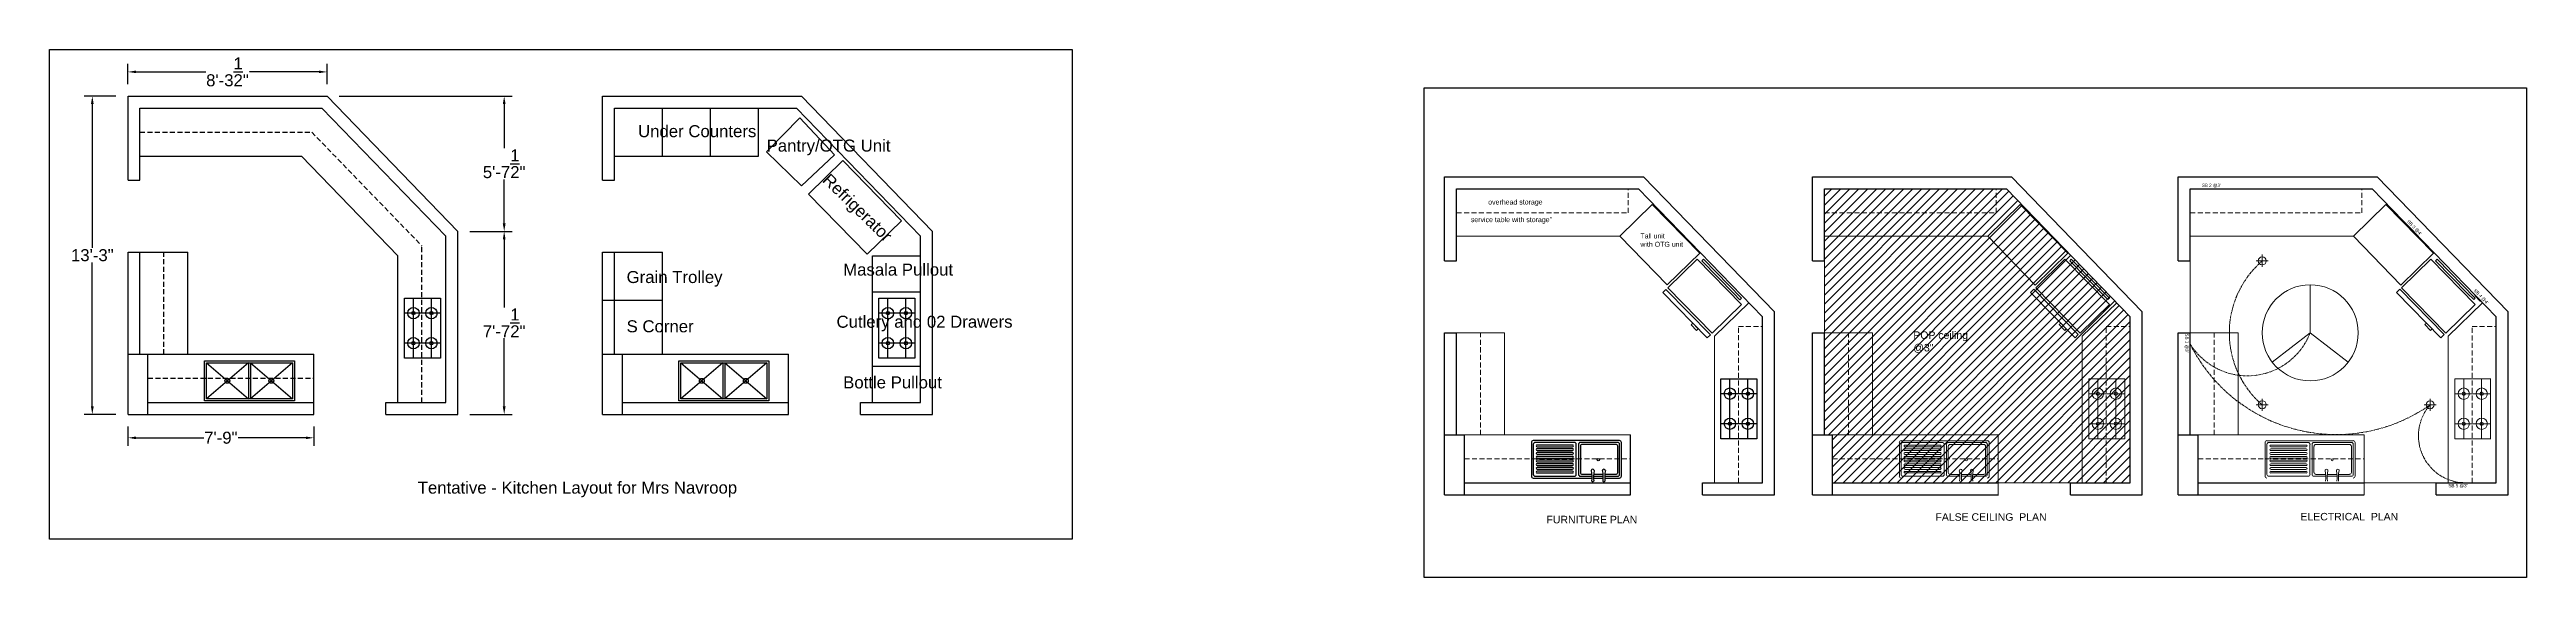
# Model space of a CAD drawing. Header units: millimetres. Extents: x 7163 to 8401, y 1694 to 1958.
import ezdxf

# ---------------------------------------------------------------- set-up
doc = ezdxf.new("R2010")
doc.units = ezdxf.units.MM
doc.linetypes.add('CENTER', pattern=[2, 1.25, -0.25, 0.25, -0.25])
doc.linetypes.add('DASHED2', pattern=[0.375, 0.25, -0.125])
for name, color, linetype, lineweight in [('05 Elec Fitting', 10, 'Continuous', 5), ('furniture', 17, 'Continuous', 13), ('lights', 10, 'Continuous', 5), ('TEXT', 250, 'Continuous', 20)]:
    doc.layers.add(name, color=color, linetype=linetype, lineweight=lineweight)
doc.layers.add('FIXTURES', color=7, linetype='Continuous', lineweight=13, true_color=0x9c9c9c)
doc.layers.add('FURN', color=7, linetype='Continuous')
doc.styles.get("Standard").update_dxf_attribs({"font": 'arial.ttf'})
doc.dimstyles.new('ISO-25', dxfattribs={"dimtxt": 6, "dimasz": 4, "dimexe": 4, "dimexo": 6, "dimtad": 0, "dimtih": 1, "dimtoh": 1, "dimlunit": 4, "dimtxsty": 'Standard', "dimcen": 0, "dimadec": 0, "dimazin": 0, "dimtfac": 1, "dimtmove": 0, "dimatfit": 3, "dimfxl": 1, "dimarcsym": 0})

# ---------------------------------------------------------------- blocks, each defined once
blk = doc.blocks.new('*D6')
at = {"color": 0, "lineweight": -2, "transparency": 16777216}
for p, q in [((7195.8, 1934.9), (7180, 1934.9)), ((7195.8, 1775.9), (7180, 1775.9))]:
    blk.add_line(p, q, dxfattribs=at)
at = {"color": 0, "linetype": 'DASHED2', "lineweight": -2, "transparency": 16777216}
for p, q in [((7184, 1930.9), (7184, 1859.1)), ((7184, 1779.9), (7184, 1851.7))]:
    blk.add_line(p, q, dxfattribs=at)
at = {"color": 0, "transparency": 16777216}
for points in [[(7183.3, 1930.9), (7184.7, 1930.9), (7184, 1934.9)], [(7183.3, 1779.9), (7184.7, 1779.9), (7184, 1775.9)]]:
    blk.add_solid(points, dxfattribs=at)
at = {"layer": 'Defpoints', "color": 0, "transparency": 16777216}
for p in [(7201.8, 1934.9), (7184, 1775.9), (7201.8, 1775.9)]:
    blk.add_point(p, dxfattribs=at)
at = {"color": 0, "transparency": 16777216, "insert": (7184, 1855.4), "char_height": 6, "attachment_point": 5}
blk.add_mtext('13\'-3"', dxfattribs=at)
blk = doc.blocks.new('*D7')
at = {"color": 0, "lineweight": -2, "transparency": 16777216}
for p, q in [((7201.8, 1940.9), (7201.8, 1951)), ((7301.4, 1940.9), (7301.4, 1951))]:
    blk.add_line(p, q, dxfattribs=at)
at = {"color": 0, "linetype": 'DASHED2', "lineweight": -2, "transparency": 16777216}
for p, q in [((7205.8, 1947), (7240.8, 1947)), ((7297.4, 1947), (7262.4, 1947))]:
    blk.add_line(p, q, dxfattribs=at)
at = {"color": 0, "transparency": 16777216}
for points in [[(7205.8, 1947.7), (7205.8, 1946.4), (7201.8, 1947)], [(7297.4, 1947.7), (7297.4, 1946.4), (7301.4, 1947)]]:
    blk.add_solid(points, dxfattribs=at)
at = {"layer": 'Defpoints', "color": 0, "transparency": 16777216}
for p in [(7301.4, 1947), (7201.8, 1934.9), (7301.4, 1934.9)]:
    blk.add_point(p, dxfattribs=at)
at = {"color": 0, "transparency": 16777216, "insert": (7251.6, 1947), "char_height": 6, "attachment_point": 5}
blk.add_mtext('8\'-3{\\H1x;\\S1/2;}"', dxfattribs=at)
blk = doc.blocks.new('*D8')
at = {"color": 0, "lineweight": -2, "transparency": 16777216}
for p, q in [((7307.4, 1934.9), (7394, 1934.9)), ((7372.8, 1867.3), (7394, 1867.3))]:
    blk.add_line(p, q, dxfattribs=at)
at = {"color": 0, "linetype": 'DASHED2', "lineweight": -2, "transparency": 16777216}
for p, q in [((7390, 1930.9), (7390, 1908.8)), ((7390, 1871.3), (7390, 1893.4))]:
    blk.add_line(p, q, dxfattribs=at)
at = {"color": 0, "transparency": 16777216}
for points in [[(7389.3, 1930.9), (7390.7, 1930.9), (7390, 1934.9)], [(7389.3, 1871.3), (7390.7, 1871.3), (7390, 1867.3)]]:
    blk.add_solid(points, dxfattribs=at)
at = {"layer": 'Defpoints', "color": 0, "transparency": 16777216}
for p in [(7301.4, 1934.9), (7366.8, 1867.3), (7390, 1867.3)]:
    blk.add_point(p, dxfattribs=at)
at = {"color": 0, "transparency": 16777216, "insert": (7390, 1901.1), "char_height": 6, "attachment_point": 5}
blk.add_mtext('5\'-7{\\H1x;\\S1/2;}"', dxfattribs=at)
blk = doc.blocks.new('*D9')
at = {"color": 0, "lineweight": -2, "transparency": 16777216}
for p, q in [((7372.8, 1867.3), (7394, 1867.3)), ((7372.8, 1775.9), (7394, 1775.9))]:
    blk.add_line(p, q, dxfattribs=at)
at = {"color": 0, "linetype": 'DASHED2', "lineweight": -2, "transparency": 16777216}
for p, q in [((7390, 1863.3), (7390, 1829.3)), ((7390, 1779.9), (7390, 1814))]:
    blk.add_line(p, q, dxfattribs=at)
at = {"color": 0, "transparency": 16777216}
for points in [[(7389.3, 1863.3), (7390.7, 1863.3), (7390, 1867.3)], [(7389.3, 1779.9), (7390.7, 1779.9), (7390, 1775.9)]]:
    blk.add_solid(points, dxfattribs=at)
at = {"layer": 'Defpoints', "color": 0, "transparency": 16777216}
for p in [(7366.8, 1867.3), (7366.8, 1775.9), (7390, 1775.9)]:
    blk.add_point(p, dxfattribs=at)
at = {"color": 0, "transparency": 16777216, "insert": (7390, 1821.6), "char_height": 6, "attachment_point": 5}
blk.add_mtext('7\'-7{\\H1x;\\S1/2;}"', dxfattribs=at)
blk = doc.blocks.new('*D10')
at = {"color": 0, "lineweight": -2, "transparency": 16777216}
for p, q in [((7201.8, 1769.9), (7201.8, 1760.2)), ((7294.8, 1769.9), (7294.8, 1760.2))]:
    blk.add_line(p, q, dxfattribs=at)
at = {"color": 0, "linetype": 'DASHED2', "lineweight": -2, "transparency": 16777216}
for p, q in [((7205.8, 1764.2), (7239.8, 1764.2)), ((7290.8, 1764.2), (7256.9, 1764.2))]:
    blk.add_line(p, q, dxfattribs=at)
at = {"color": 0, "transparency": 16777216}
for points in [[(7205.8, 1764.8), (7205.8, 1763.5), (7201.8, 1764.2)], [(7290.8, 1764.8), (7290.8, 1763.5), (7294.8, 1764.2)]]:
    blk.add_solid(points, dxfattribs=at)
at = {"layer": 'Defpoints', "color": 0, "transparency": 16777216}
for p in [(7201.8, 1775.9), (7294.8, 1775.9), (7201.8, 1764.2)]:
    blk.add_point(p, dxfattribs=at)
at = {"color": 0, "transparency": 16777216, "insert": (7248.3, 1764.2), "char_height": 6, "attachment_point": 5}
blk.add_mtext('7\'-9"', dxfattribs=at)
blk = doc.blocks.new('ertgr')
at = {"layer": 'FIXTURES', "lineweight": 9}
for points in [[(8019.8, 1891.7), (8017.2, 1891.7), (8017.4, 1855.3), (8020, 1855.3)], [(8044.8, 1855.3), (8021.3, 1855.2), (8021.1, 1891.6), (8044.7, 1891.7)], [(8017.3, 1867.2), (8016, 1867.1), (8016, 1862.6), (8017.3, 1862.6)]]:
    blk.add_lwpolyline(points, close=True, dxfattribs=at)
blk.add_lwpolyline([(8046, 1857.9), (8047.3, 1857.9), (8047.2, 1889.1), (8045.9, 1889.1), (8046, 1862.9), (8046, 1857.9)], dxfattribs=at)
blk = doc.blocks.new('SINK-01')
for p, q in [((46.2, 0), (0, 0)), ((-1, -1), (-1, -19)), ((47.2, -19), (47.2, -1)), ((0, -20), (31.5, -20)), ((32.2, -20), (37.5, -20)), ((38.2, -20), (46.2, -20))]:
    blk.add_line(p, q)
at = {"color": 8}
for p, q in [((0, -2), (0, -18)), ((22, -1), (1, -1)), ((21, -2.4), (2, -2.4)), ((2, -3.3), (21, -3.3)), ((21, -4.4), (2, -4.4)), ((2, -5.3), (21, -5.3)), ((21, -6.4), (2, -6.4)), ((2, -7.3), (21, -7.3)), ((21, -8.4), (2, -8.4)), ((2, -9.3), (21, -9.3)), ((21, -10.4), (2, -10.4)), ((2, -11.3), (21, -11.3)), ((21, -12.4), (2, -12.4)), ((23, -18), (23, -2)), ((24.2, -2), (24.2, -18)), ((45.2, -1), (25.2, -1)), ((25.2, -3), (25.2, -17)), ((44.2, -2), (26.2, -2)), ((45.2, -17), (45.2, -3)), ((46.2, -18), (46.2, -2)), ((1, -19), (22, -19)), ((2, -13.3), (21, -13.3)), ((21, -14.4), (2, -14.4)), ((2, -15.3), (21, -15.3)), ((21, -16.4), (2, -16.4)), ((2, -17.3), (21, -17.3)), ((25.2, -19), (31.5, -19)), ((26.2, -18), (31.4, -18)), ((32.2, -19), (37.5, -19)), ((32.3, -18), (37.4, -18)), ((38.2, -19), (45.2, -19)), ((38.3, -18), (44.2, -18))]:
    blk.add_line(p, q, dxfattribs=at)
blk.add_circle((34.8, -10.2), 0.563, dxfattribs=at)
for centre, radius, start, end in [((0, -1), 1, 90, 180), ((46.2, -1), 1, 0, 90), ((0, -19), 1, 180, 270), ((31.8, -16), 0.751, 356.6458, 183.3542), ((16.5, -19.5), 15, 351.7226, 13.367), ((31.8, -21.5), 0.519, 195.6402, 344.3598), ((47.2, -19.5), 15, 166.633, 188.2774), ((37.8, -16), 0.751, 356.6458, 183.3542), ((22.5, -19.5), 15, 351.7226, 13.367), ((37.8, -21.5), 0.519, 195.6402, 344.3598), ((53.2, -19.5), 15, 166.633, 188.2774), ((46.2, -19), 1, 270, 0)]:
    blk.add_arc(centre, radius, start, end)
for centre, radius, start, end in [((1, -2), 1, 90, 180), ((2, -2.8), 0.47, 90, 270), ((2, -4.8), 0.47, 90, 270), ((2, -6.8), 0.47, 90, 270), ((2, -8.8), 0.47, 90, 270), ((2, -10.8), 0.47, 90, 270), ((2, -12.8), 0.47, 90, 270), ((21, -2.8), 0.47, 270, 90), ((21, -4.8), 0.47, 270, 90), ((21, -6.8), 0.47, 270, 90), ((21, -8.8), 0.47, 270, 90), ((21, -10.8), 0.47, 270, 90), ((21, -12.8), 0.47, 270, 90), ((22, -2), 1, 0, 90), ((25.2, -2), 1, 90, 180), ((26.2, -3), 1, 90, 180), ((44.2, -3), 1, 0, 90), ((45.2, -2), 1, 0, 90), ((1, -18), 1, 180, 270), ((2, -14.8), 0.47, 90, 270), ((2, -16.8), 0.47, 90, 270), ((21, -14.8), 0.47, 270, 90), ((21, -16.8), 0.47, 270, 90), ((22, -18), 1, 270, 0), ((25.2, -18), 1, 180, 270), ((26.2, -17), 1, 180, 270), ((44.2, -17), 1, 270, 0), ((45.2, -18), 1, 270, 0)]:
    blk.add_arc(centre, radius, start, end, dxfattribs=at)
blk = doc.blocks.new('erfe')
at = {"color": 9, "lineweight": 5, "true_color": 0xc7c8ca}
for p, q in [((8182.6, 1973.7), (8182.6, 2003.7)), ((8182.6, 2003.7), (8200.6, 2003.7)), ((8200.6, 1996.2), (8182.6, 1996.2)), ((8187.1, 1973.7), (8187.1, 2003.7)), ((8087.8, 1971.8), (8087.8, 1955)), ((8131.8, 1972.7), (8088.7, 1972.7)), ((8088.7, 1970.9), (8088.7, 1955.9)), ((8109.3, 1971.8), (8089.6, 1971.8)), ((8108.3, 1970.5), (8090.6, 1970.5)), ((8110.2, 1955.9), (8110.2, 1970.9)), ((8111.3, 1970.9), (8111.3, 1955.9)), ((8130.9, 1971.8), (8112.2, 1971.8)), ((8112.2, 1969.9), (8112.2, 1956.9)), ((8130, 1970.9), (8113.2, 1970.9)), ((8130.9, 1956.9), (8130.9, 1969.9)), ((8131.8, 1955.9), (8131.8, 1970.9)), ((8132.8, 1955), (8132.8, 1971.8)), ((8137.3, 1945.6), (8137.3, 1975.6)), ((8200.6, 1981.2), (8182.6, 1981.2)), ((8200.6, 1973.7), (8182.6, 1973.7)), ((8090.6, 1969.6), (8108.3, 1969.6)), ((8108.3, 1968.7), (8090.6, 1968.7)), ((8090.6, 1967.8), (8108.3, 1967.8)), ((8108.3, 1966.8), (8090.6, 1966.8)), ((8090.6, 1965.9), (8108.3, 1965.9)), ((8108.3, 1964.9), (8090.6, 1964.9)), ((8090.6, 1964), (8108.3, 1964)), ((8108.3, 1963), (8090.6, 1963)), ((8090.6, 1962.2), (8108.3, 1962.2)), ((8108.3, 1961.2), (8090.6, 1961.2)), ((8090.6, 1960.3), (8108.3, 1960.3)), ((8108.3, 1959.3), (8090.6, 1959.3)), ((8090.6, 1958.4), (8108.3, 1958.4)), ((8108.3, 1957.4), (8090.6, 1957.4)), ((8089.6, 1955), (8109.3, 1955)), ((8090.6, 1956.6), (8108.3, 1956.6)), ((8112.2, 1955), (8118.1, 1955)), ((8113.2, 1955.9), (8118.1, 1955.9)), ((8118.8, 1955), (8123.8, 1955)), ((8118.9, 1955.9), (8123.7, 1955.9)), ((8124.4, 1955), (8130.9, 1955)), ((8124.5, 1955.9), (8130, 1955.9))]:
    blk.add_line(p, q, dxfattribs=at)
for centre, radius in [((8187.1, 1996.2), 2.85), ((8187.1, 1996.2), 0.852), ((8196.1, 1996.2), 2.85), ((8187.1, 1981.2), 2.85), ((8196.1, 1981.2), 2.85), ((8187.1, 1981.2), 0.852), ((8121.3, 1963.2), 0.526)]:
    blk.add_circle(centre, radius, dxfattribs=at)
for centre, radius, start, end in [((8088.7, 1971.8), 0.935, 90, 180), ((8089.6, 1970.9), 0.935, 90, 180), ((8090.6, 1970.1), 0.44, 90, 270), ((8108.3, 1970.1), 0.44, 270, 90), ((8109.3, 1970.9), 0.935, 0, 90), ((8112.2, 1970.9), 0.935, 90, 180), ((8113.2, 1969.9), 0.935, 90, 180), ((8130, 1969.9), 0.935, 0, 90), ((8130.9, 1970.9), 0.935, 0, 90), ((8131.8, 1971.8), 0.935, 0, 90), ((8090.6, 1968.2), 0.44, 90, 270), ((8090.6, 1966.3), 0.44, 90, 270), ((8090.6, 1964.5), 0.44, 90, 270), ((8090.6, 1962.6), 0.44, 90, 270), ((8090.6, 1960.7), 0.44, 90, 270), ((8090.6, 1958.9), 0.44, 90, 270), ((8090.6, 1957), 0.44, 90, 270), ((8108.3, 1968.2), 0.44, 270, 90), ((8108.3, 1966.3), 0.44, 270, 90), ((8108.3, 1964.5), 0.44, 270, 90), ((8108.3, 1962.6), 0.44, 270, 90), ((8108.3, 1960.7), 0.44, 270, 90), ((8108.3, 1958.9), 0.44, 270, 90), ((8108.3, 1957), 0.44, 270, 90), ((8118.5, 1957.8), 0.702, 356.6458, 183.3542), ((8104.1, 1954.5), 14, 351.7226, 13.367), ((8132.8, 1954.5), 14, 166.633, 188.2774), ((8124.1, 1957.8), 0.702, 356.6458, 183.3542), ((8109.8, 1954.5), 14, 351.7226, 13.367), ((8138.4, 1954.5), 14, 166.633, 188.2774), ((8088.7, 1955), 0.935, 180, 270), ((8089.6, 1955.9), 0.935, 180, 270), ((8109.3, 1955.9), 0.935, 270, 0), ((8112.2, 1955.9), 0.935, 180, 270), ((8113.2, 1956.9), 0.935, 180, 270), ((8130, 1956.9), 0.935, 270, 0), ((8130.9, 1955.9), 0.935, 270, 0), ((8131.8, 1955), 0.935, 270, 0)]:
    blk.add_arc(centre, radius, start, end, dxfattribs=at)
at = {"layer": 'FIXTURES', "color": 9, "lineweight": 5, "true_color": 0xc7c8ca}
for points in [[(8192.9, 2040.8), (8178.2, 2026.4), (8156, 2049.1), (8170.6, 2063.5)], [(8155.1, 2048.4), (8153.4, 2046.7), (8175.7, 2024.1), (8177.3, 2025.7)], [(8168.5, 2031.5), (8167.7, 2030.7), (8170.5, 2027.8), (8171.3, 2028.6)]]:
    blk.add_lwpolyline(points, close=True, dxfattribs=at)
blk.add_lwpolyline([(8192.1, 2043.2), (8192.9, 2044), (8173.8, 2063.4), (8173, 2062.6), (8189, 2046.3), (8192.1, 2043.2)], dxfattribs=at)
at = {"layer": 'furniture', "color": 9, "linetype": 'DASHED2', "lineweight": 5, "ltscale": 10, "true_color": 0xc7c8ca}
for p, q in [((8136.2, 2086.6), (8136.2, 2098.6)), ((8050.3, 2086.6), (8136.2, 2086.6)), ((8062.3, 1975.6), (8062.3, 2026.6)), ((8191.3, 1951.6), (8191.3, 2029.8)), ((8191.3, 2029.8), (8203.3, 2029.8)), ((8054.3, 1963.6), (8137.3, 1963.6))]:
    blk.add_line(p, q, dxfattribs=at)
at = {"layer": 'furniture', "color": 9, "lineweight": 5, "true_color": 0xc7c8ca}
for p, q in [((8132, 2074.9), (8148.2, 2090.8)), ((8148.2, 2090.8), (8172, 2066.4)), ((8050.3, 2074.9), (8132, 2074.9)), ((8132, 2074.9), (8155.7, 2050.5)), ((8155.7, 2050.5), (8172, 2066.4)), ((8179.3, 2024.9), (8196.5, 2041.6)), ((8044.3, 2026.6), (8074.3, 2026.6)), ((8074.3, 1975.6), (8074.3, 2026.6)), ((8179.3, 1951.6), (8179.3, 2024.9)), ((8054.3, 1975.6), (8137.3, 1975.6))]:
    blk.add_line(p, q, dxfattribs=at)

msp = doc.modelspace()

# ---------------------------------------------------------------- hatches: boundary and pattern name
at = {"lineweight": 5, "true_color": 0xc7c8ca}
h = msp.add_hatch(dxfattribs=at)
h.set_pattern_fill('ANSI31', color=9)
h.set_pattern_definition([(45, (-192.5905, 0), (-2.245064, 2.245064), [])])
h.paths.add_polyline_path([(8141.318, 1888.638), (8050.318, 1888.638), (8050.318, 1765.638), (8054.318, 1765.638), (8054.318, 1741.638), (8203.318, 1741.638), (8203.318, 1824.638)])

# ---------------------------------------------------------------- linework, layer by layer
for p, q in [((7201.848, 1892.9), (7201.848, 1934.9)), ((7201.848, 1934.9), (7301.39, 1934.9)), ((7301.39, 1934.9), (7366.848, 1867.329)), ((7439.16, 1934.9), (7538.701, 1934.9)), ((7439.16, 1892.9), (7439.16, 1934.9)), ((7538.701, 1934.9), (7604.16, 1867.329)), ((7207.848, 1892.9), (7207.848, 1928.9)), ((7207.848, 1928.9), (7298.848, 1928.9)), ((7298.848, 1928.9), (7360.848, 1864.9)), ((7445.16, 1928.9), (7536.16, 1928.9)), ((7445.16, 1892.9), (7445.16, 1928.9)), ((7469.16, 1904.9), (7469.16, 1928.9)), ((7493.16, 1904.9), (7493.16, 1928.9)), ((7517.16, 1904.9), (7517.16, 1928.9)), ((7521.25, 1907.097), (7537.827, 1924.082)), ((7536.16, 1928.9), (7598.16, 1864.9)), ((7555.241, 1905.622), (7537.827, 1924.082)), ((7207.848, 1904.9), (7288.683, 1904.9)), ((7288.683, 1904.9), (7336.848, 1855.181)), ((7445.16, 1904.9), (7517.16, 1904.9)), ((7521.25, 1907.097), (7538.725, 1890.041)), ((7538.725, 1890.041), (7555.241, 1905.622)), ((7542.186, 1885.982), (7559.376, 1902.73)), ((7559.376, 1902.73), (7588.685, 1872.647)), ((7201.848, 1892.9), (7207.848, 1892.9)), ((7439.16, 1892.9), (7445.16, 1892.9)), ((7571.495, 1855.899), (7542.186, 1885.982)), ((7860.306, 1852.638), (7860.306, 1894.638)), ((7860.306, 1894.638), (7959.847, 1894.638)), ((7866.306, 1852.638), (7866.306, 1888.638)), ((7866.306, 1888.638), (7957.306, 1888.638)), ((7957.306, 1888.638), (8019.306, 1824.638)), ((7959.847, 1894.638), (8025.306, 1827.068)), ((8044.318, 1852.638), (8044.318, 1894.638)), ((8044.318, 1894.638), (8143.859, 1894.638)), ((8050.318, 1852.638), (8050.318, 1888.638)), ((8050.318, 1888.638), (8141.318, 1888.638)), ((8141.318, 1888.638), (8203.318, 1824.638)), ((8143.859, 1894.638), (8209.318, 1827.068)), ((8227.29, 1852.638), (8227.29, 1894.638)), ((8227.29, 1894.638), (8326.831, 1894.638)), ((8233.29, 1852.638), (8233.29, 1888.638)), ((8233.29, 1888.638), (8324.29, 1888.638)), ((8324.29, 1888.638), (8386.29, 1824.638)), ((8326.831, 1894.638), (8392.29, 1827.068)), ((7588.685, 1872.647), (7571.495, 1855.899)), ((7360.848, 1781.9), (7360.848, 1864.9)), ((7366.848, 1775.9), (7366.848, 1867.329)), ((7598.16, 1781.9), (7598.16, 1864.9)), ((7604.16, 1775.9), (7604.16, 1867.329)), ((7201.848, 1775.9), (7201.848, 1856.9)), ((7201.848, 1856.9), (7231.848, 1856.9)), ((7207.848, 1805.9), (7207.848, 1856.9)), ((7231.848, 1805.9), (7231.848, 1856.9)), ((7336.848, 1781.9), (7336.848, 1855.181)), ((7439.16, 1775.9), (7439.16, 1856.9)), ((7439.16, 1856.9), (7469.16, 1856.9)), ((7445.16, 1805.9), (7445.16, 1856.9)), ((7469.16, 1805.9), (7469.16, 1856.9)), ((7574.16, 1781.9), (7574.16, 1855.181)), ((7574.16, 1855.181), (7598.16, 1855.181)), ((7860.306, 1852.638), (7866.306, 1852.638)), ((8044.318, 1852.638), (8050.318, 1852.638)), ((8227.29, 1852.638), (8233.29, 1852.638)), ((7340.1, 1803.985), (7340.1, 1833.985)), ((7340.1, 1833.985), (7358.1, 1833.985)), ((7344.6, 1803.985), (7344.6, 1833.985)), ((7353.6, 1803.985), (7353.6, 1833.985)), ((7358.1, 1833.985), (7358.1, 1803.985)), ((7574.16, 1837.181), (7598.16, 1837.181)), ((7577.412, 1803.985), (7577.412, 1833.985)), ((7577.412, 1833.985), (7595.412, 1833.985)), ((7581.912, 1803.985), (7581.912, 1833.985)), ((7590.912, 1803.985), (7590.912, 1833.985)), ((7595.412, 1833.985), (7595.412, 1803.985)), ((7358.1, 1826.485), (7340.1, 1826.485)), ((7439.16, 1832.9), (7469.16, 1832.9)), ((7595.412, 1826.485), (7577.412, 1826.485)), ((8019.306, 1741.638), (8019.306, 1824.638)), ((8025.306, 1735.638), (8025.306, 1827.068)), ((8203.318, 1741.638), (8203.318, 1824.638)), ((8209.318, 1735.638), (8209.318, 1827.068)), ((8386.29, 1741.638), (8386.29, 1824.638)), ((8392.29, 1735.638), (8392.29, 1827.068)), ((7358.1, 1811.485), (7340.1, 1811.485)), ((7595.412, 1811.485), (7577.412, 1811.485)), ((7860.306, 1735.638), (7860.306, 1816.638)), ((7860.306, 1816.638), (7866.306, 1816.638)), ((7866.306, 1765.638), (7866.306, 1816.638)), ((8044.318, 1735.638), (8044.318, 1816.638)), ((8044.318, 1816.638), (8050.318, 1816.638)), ((8050.318, 1765.638), (8050.318, 1816.638)), ((8227.29, 1735.638), (8227.29, 1816.638)), ((8227.29, 1816.638), (8233.29, 1816.638)), ((8233.29, 1765.638), (8233.29, 1816.638)), ((7201.848, 1805.9), (7211.848, 1805.9)), ((7211.848, 1805.9), (7294.848, 1805.9)), ((7211.848, 1775.9), (7211.848, 1805.9)), ((7240.057, 1802.658), (7285.057, 1802.658)), ((7240.057, 1782.658), (7240.057, 1802.658)), ((7241.057, 1801.658), (7284.057, 1801.658)), ((7241.057, 1783.658), (7241.057, 1801.658)), ((7262.057, 1801.658), (7241.057, 1783.658)), ((7241.057, 1801.658), (7262.057, 1783.658)), ((7262.057, 1801.658), (7262.057, 1783.658)), ((7263.057, 1801.658), (7263.057, 1783.658)), ((7284.057, 1801.658), (7263.057, 1783.658)), ((7263.057, 1801.658), (7284.057, 1783.658)), ((7284.057, 1801.658), (7284.057, 1783.658)), ((7285.057, 1802.658), (7285.057, 1782.658)), ((7294.848, 1775.9), (7294.848, 1805.9)), ((7358.1, 1803.985), (7340.1, 1803.985)), ((7439.16, 1805.9), (7449.16, 1805.9)), ((7449.16, 1775.9), (7449.16, 1805.9)), ((7449.16, 1805.9), (7532.16, 1805.9)), ((7477.369, 1802.658), (7522.369, 1802.658)), ((7477.369, 1782.658), (7477.369, 1802.658)), ((7478.369, 1801.658), (7521.369, 1801.658)), ((7478.369, 1783.658), (7478.369, 1801.658)), ((7499.369, 1801.658), (7478.369, 1783.658)), ((7478.369, 1801.658), (7499.369, 1783.658)), ((7499.369, 1801.658), (7499.369, 1783.658)), ((7500.369, 1801.658), (7500.369, 1783.658)), ((7521.369, 1801.658), (7500.369, 1783.658)), ((7500.369, 1801.658), (7521.369, 1783.658)), ((7521.369, 1801.658), (7521.369, 1783.658)), ((7522.369, 1802.658), (7522.369, 1782.658)), ((7532.16, 1775.9), (7532.16, 1805.9)), ((7574.16, 1799.9), (7598.16, 1799.9)), ((7595.412, 1803.985), (7577.412, 1803.985)), ((7998.558, 1763.724), (7998.558, 1793.724)), ((7998.558, 1793.724), (8016.558, 1793.724)), ((8016.558, 1786.224), (7998.558, 1786.224)), ((8003.058, 1763.724), (8003.058, 1793.724)), ((8012.058, 1763.724), (8012.058, 1793.724)), ((8016.558, 1793.724), (8016.558, 1763.724)), ((7201.848, 1775.9), (7294.848, 1775.9)), ((7211.848, 1781.9), (7294.848, 1781.9)), ((7285.057, 1782.658), (7240.057, 1782.658)), ((7284.057, 1783.658), (7241.057, 1783.658)), ((7330.848, 1781.9), (7360.848, 1781.9)), ((7330.848, 1775.9), (7330.848, 1781.9)), ((7330.848, 1775.9), (7366.848, 1775.9)), ((7439.16, 1775.9), (7532.16, 1775.9)), ((7449.16, 1781.9), (7532.16, 1781.9)), ((7522.369, 1782.658), (7477.369, 1782.658)), ((7521.369, 1783.658), (7478.369, 1783.658)), ((7568.16, 1775.9), (7568.16, 1781.9)), ((7568.16, 1781.9), (7598.16, 1781.9)), ((7568.16, 1775.9), (7604.16, 1775.9)), ((7860.306, 1765.638), (7870.306, 1765.638)), ((7870.306, 1735.638), (7870.306, 1765.638)), ((7953.306, 1735.638), (7953.306, 1765.638)), ((8016.558, 1771.224), (7998.558, 1771.224)), ((8016.558, 1763.724), (7998.558, 1763.724)), ((8044.318, 1765.638), (8054.318, 1765.638)), ((8054.318, 1735.638), (8054.318, 1765.638)), ((8227.29, 1765.638), (8237.29, 1765.638)), ((8237.29, 1735.638), (8237.29, 1765.638)), ((7860.306, 1735.638), (7953.306, 1735.638)), ((7870.306, 1741.638), (7953.306, 1741.638)), ((7989.306, 1741.638), (8019.306, 1741.638)), ((7989.306, 1735.638), (7989.306, 1741.638)), ((7989.306, 1735.638), (8025.306, 1735.638)), ((8044.318, 1735.638), (8137.318, 1735.638)), ((8054.318, 1741.638), (8137.318, 1741.638)), ((8173.318, 1741.638), (8203.318, 1741.638)), ((8173.318, 1735.638), (8173.318, 1741.638)), ((8173.318, 1735.638), (8209.318, 1735.638)), ((8227.29, 1735.638), (8320.29, 1735.638)), ((8237.29, 1741.638), (8320.29, 1741.638)), ((8356.29, 1741.638), (8386.29, 1741.638)), ((8356.29, 1735.638), (8356.29, 1741.638)), ((8356.29, 1735.638), (8392.29, 1735.638))]:
    msp.add_line(p, q)
at = {"linetype": 'DASHED2', "ltscale": 10}
for p, q in [((7207.848, 1916.9), (7293.766, 1916.9)), ((7293.766, 1916.9), (7348.848, 1860.04)), ((7348.848, 1781.9), (7348.848, 1860.04)), ((7219.848, 1805.9), (7219.848, 1856.9)), ((7211.848, 1793.9), (7294.848, 1793.9))]:
    msp.add_line(p, q, dxfattribs=at)
at = {"color": 9, "lineweight": 5, "true_color": 0xc7c8ca}
for p, q in [((8196.07, 1763.724), (8196.07, 1793.724)), ((8200.57, 1793.724), (8200.57, 1763.724)), ((8379.042, 1763.724), (8379.042, 1793.724)), ((8383.542, 1793.724), (8383.542, 1763.724))]:
    msp.add_line(p, q, dxfattribs=at)
for points in [[(7162.604, 1958.168), (7674.054, 1958.168), (7674.054, 1713.537), (7162.604, 1713.537)], [(7850.147, 1939.05), (8401.45, 1939.05), (8401.45, 1694.419), (7850.147, 1694.419)]]:
    msp.add_lwpolyline(points, close=True)
for centre, radius in [((7344.6, 1826.485), 2.852), ((7344.6, 1826.485), 0.852), ((7353.6, 1826.485), 2.852), ((7353.6, 1826.485), 0.852), ((7581.912, 1826.485), 2.852), ((7581.912, 1826.485), 0.852), ((7590.912, 1826.485), 2.852), ((7590.912, 1826.485), 0.852), ((7344.6, 1811.485), 2.852), ((7344.6, 1811.485), 0.852), ((7353.6, 1811.485), 2.852), ((7353.6, 1811.485), 0.852), ((7581.912, 1811.485), 2.852), ((7581.912, 1811.485), 0.852), ((7590.912, 1811.485), 2.852), ((7590.912, 1811.485), 0.852), ((7251.557, 1792.658), 1.214), ((7273.557, 1792.658), 1.214), ((7488.869, 1792.658), 1.214), ((7510.869, 1792.658), 1.214), ((8003.058, 1786.224), 2.852), ((8003.058, 1786.224), 0.852), ((8012.058, 1786.224), 2.852), ((8012.058, 1786.224), 0.852), ((8003.058, 1771.224), 2.852), ((8003.058, 1771.224), 0.852), ((8012.058, 1771.224), 2.852), ((8012.058, 1771.224), 0.852)]:
    msp.add_circle(centre, radius)
for centre in [(8196.07, 1786.224), (8379.042, 1786.224), (8196.07, 1771.224), (8379.042, 1771.224)]:
    msp.add_circle(centre, 0.852, dxfattribs=at)
at = {"layer": '05 Elec Fitting'}
for points in [[(8245.251, 1888.638), (8241.251, 1888.638), (8241.251, 1888.366), (8245.251, 1888.366)], [(8345.21, 1867.051), (8342.419, 1869.916), (8342.224, 1869.726), (8345.015, 1866.861)], [(8378.555, 1832.58), (8375.764, 1835.446), (8375.568, 1835.255), (8378.359, 1832.39)], [(8233.017, 1812.998), (8233.017, 1808.998), (8233.29, 1808.998), (8233.29, 1812.998)], [(8365.703, 1741.638), (8369.703, 1741.638), (8369.703, 1741.911), (8365.703, 1741.911)]]:
    msp.add_lwpolyline(points, close=True, dxfattribs=at)
at = {"layer": 'FIXTURES', "color": 9, "lineweight": 5, "true_color": 0xc7c8ca}
for points in [[(8050.318, 1888.638), (8050.318, 1765.638), (8054.318, 1765.638), (8054.318, 1741.638), (8203.318, 1741.638), (8203.318, 1824.638), (8141.318, 1888.638), (8050.318, 1888.638)], [(8233.29, 1888.638), (8233.29, 1765.638), (8237.29, 1765.638), (8237.29, 1741.638), (8386.29, 1741.638), (8386.29, 1824.638), (8324.29, 1888.638), (8233.29, 1888.638)]]:
    msp.add_lwpolyline(points, dxfattribs=at)
at = {"layer": 'furniture', "linetype": 'DASHED2', "lineweight": 5, "ltscale": 10}
for p, q in [((7952.224, 1876.638), (7952.224, 1888.638)), ((7866.306, 1876.638), (7952.224, 1876.638)), ((7878.306, 1765.638), (7878.306, 1816.638)), ((8007.306, 1741.638), (8007.306, 1819.779)), ((8007.306, 1819.779), (8019.306, 1819.779)), ((7870.306, 1753.638), (7953.306, 1753.638))]:
    msp.add_line(p, q, dxfattribs=at)
at = {"layer": 'furniture'}
for p, q in [((7947.953, 1864.928), (7964.168, 1880.808)), ((7964.168, 1880.808), (7987.955, 1856.386)), ((7947.953, 1864.928), (7971.697, 1840.551)), ((7971.697, 1840.551), (7987.968, 1856.399)), ((7995.306, 1814.92), (8012.501, 1831.663))]:
    msp.add_line(p, q, dxfattribs=at)
at = {"layer": 'furniture', "lineweight": 13}
for p, q in [((7866.306, 1864.913), (7947.953, 1864.928)), ((7866.306, 1816.638), (7890.306, 1816.638)), ((7890.306, 1765.638), (7890.306, 1816.638)), ((7995.306, 1741.638), (7995.306, 1814.92)), ((7870.306, 1765.638), (7953.306, 1765.638))]:
    msp.add_line(p, q, dxfattribs=at)
at = {"layer": 'lights', "lineweight": 5}
for p, q in [((8272.29, 1852.638), (8266.29, 1852.638)), ((8269.29, 1849.584), (8269.29, 1855.693)), ((8293.29, 1816.638), (8293.29, 1840.638)), ((8293.29, 1816.638), (8274.268, 1802.004)), ((8293.29, 1816.638), (8312.312, 1802.004)), ((8272.29, 1780.638), (8266.29, 1780.638)), ((8269.29, 1783.693), (8269.29, 1777.584)), ((8356.29, 1780.638), (8350.29, 1780.638)), ((8353.29, 1783.693), (8353.29, 1777.584))]:
    msp.add_line(p, q, dxfattribs=at)
for centre, radius in [((8269.29, 1852.584), 2), ((8293.29, 1816.638), 24), ((8269.29, 1780.693), 2), ((8353.29, 1780.693), 2)]:
    msp.add_circle(centre, radius, dxfattribs=at)
at = {"layer": 'lights', "linetype": 'CENTER', "lineweight": 5}
for centre, radius, start, end in [((8300.401, 1816.611), 47.56, 130.854575, 229.145425), ((8261.876, 1828.86), 33.708, 212.000626, 338.741154), ((8306.349, 1847.438), 81.643, 206.508909, 305.096105), ((8370.94, 1765.183), 23.496, 138.693991, 262.082249)]:
    msp.add_arc(centre, radius, start, end, dxfattribs=at)

# ---------------------------------------------------------------- block references
for p in [(0, -209.983), (182.972, -209.983)]:
    msp.add_blockref('erfe', p)
at = {"xscale": 0.873667806914881, "yscale": 0.873667806914881, "zscale": 0.873667806914881, "rotation": 44.27780324368112}
msp.add_blockref('ertgr', (4108.373, -4236.553), dxfattribs=at)
at = {"layer": 'FURN', "xscale": 0.9345331464588489, "yscale": 0.9345331464588489, "zscale": 0.9345331464588489}
msp.add_blockref('SINK-01', (7904.702, 1762.762), dxfattribs=at)

# ---------------------------------------------------------------- texts
at = {"char_height": 6, "attachment_point": 1}
for s, insert, width in [('Under Counters', (7456.949, 1920.402), 78.93563), ('Pantry/OTG Unit', (7521.25, 1913.195), 78.93563), ('Grain Trolley', (7451.232, 1847.521), 78.93563), ('Masala Pullout', (7559.544, 1851.236), 78.93563), ('S Corner', (7451.232, 1822.898), 78.93563), ('Cutlery and 02 Drawers', (7556.214, 1825.189), 101.44749), ('Bottle Pullout', (7559.544, 1794.877), 78.93563), ('Tentative - Kitchen Layout for Mrs Navroop', (7346.745, 1742.293), 249.84472)]:
    msp.add_mtext(s, dxfattribs=dict(at, insert=insert, width=width))
at = {"insert": (7552.951, 1896.771), "char_height": 6, "width": 54.85344, "attachment_point": 1, "rotation": 315.826506}
msp.add_mtext('Refrigerator', dxfattribs=at)
at = {"char_height": 6, "attachment_point": 1}
for s, insert in [('{\\H0.41667x;overhead storage}', (7882.157, 1883.258)), ('{\\H0.41667x;service table with storage"}', (7873.469, 1874.437)), ('{\\H0.41667x;Tall unit \\Pwith OTG unit}', (7958.269, 1866.289))]:
    msp.add_mtext_dynamic_manual_height_columns(s, width=78.93563, gutter_width=120, heights=[0], dxfattribs=dict(at, insert=insert))
at = {"layer": 'TEXT', "char_height": 1.62, "attachment_point": 3}
for s, insert in [("SB 2 @3'", (8248.625, 1891.161)), ("SB 5 @3'", (8371.933, 1741.084))]:
    msp.add_mtext_dynamic_manual_height_columns(s, width=97.25587, gutter_width=1, heights=[0], dxfattribs=dict(at, insert=insert))
for s, insert, rotation in [("SB 3 @4'", (8349.371, 1866.395), 314.245777), ("SB 4 @4'", (8382.715, 1831.924), 314.245777), ("SB 1 @3'", (8232.462, 1806.768), 270)]:
    msp.add_mtext_dynamic_manual_height_columns(s, width=97.25587, gutter_width=1, heights=[0], dxfattribs=dict(at, insert=insert, rotation=rotation))
at = {"layer": 'TEXT', "color": 1, "char_height": 9, "attachment_point": 1}
for s, insert in [('{\\H0.41667x;POP ceiling \\P@3"}', (8094.785, 1817.352)), ('{\\H0.41667x;FURNITURE PLAN}', (7911.315, 1725.2)), ('{\\H0.41667x;FALSE CEILING  PLAN}', (8105.847, 1726.48)), ('{\\H0.41667x;ELECTRICAL  PLAN}', (8288.406, 1726.657))]:
    msp.add_mtext_dynamic_manual_height_columns(s, width=78.93563, gutter_width=120, heights=[0], dxfattribs=dict(at, insert=insert))

# ---------------------------------------------------------------- dimensions: what is measured, and where the dimension line sits
for base, p1, p2, picture, middle in [((7301.39, 1947.041), (7201.848, 1934.9), (7301.39, 1934.9), '*D7', (7251.619, 1947.041)), ((7201.848, 1764.162), (7294.848, 1775.9), (7201.848, 1775.9), '*D10', (7248.348, 1764.162))]:
    dim = msp.add_linear_dim(base=base, p1=p1, p2=p2, dimstyle='ISO-25')
    dim.commit()
    dim.dimension.update_dxf_attribs({"geometry": picture, "text_midpoint": middle})
for base, p1, p2, picture, middle in [((7183.992, 1775.9), (7201.848, 1934.9), (7201.848, 1775.9), '*D6', (7183.992, 1855.4)), ((7390.005, 1867.329), (7301.39, 1934.9), (7366.848, 1867.329), '*D8', (7390.005, 1901.114)), ((7390.005, 1775.9), (7366.848, 1867.329), (7366.848, 1775.9), '*D9', (7390.005, 1821.614))]:
    dim = msp.add_linear_dim(base=base, p1=p1, p2=p2, angle=90, dimstyle='ISO-25')
    dim.commit()
    dim.dimension.update_dxf_attribs({"geometry": picture, "text_midpoint": middle})

doc.saveas('drawing.dxf')
